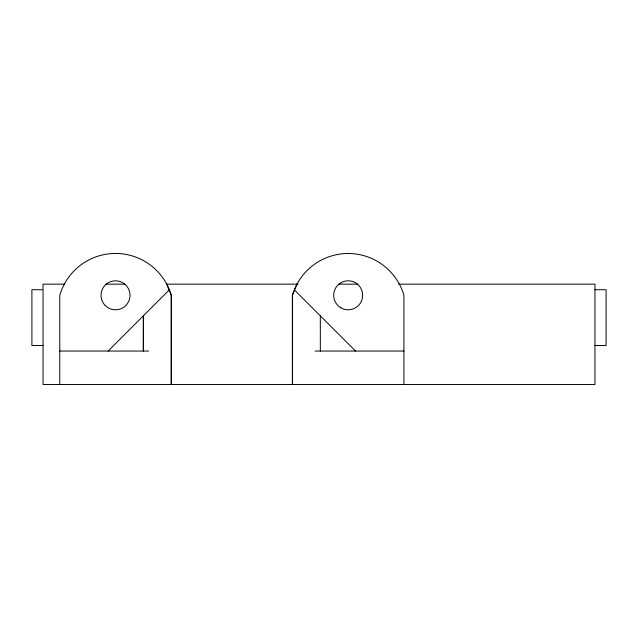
<?xml version="1.0" encoding="UTF-8"?>
<svg xmlns="http://www.w3.org/2000/svg" width="638" height="638" viewBox="0 0 638 638"><rect width="100%" height="100%" fill="white"/><g stroke="black" fill="none" stroke-linecap="round" stroke-linejoin="round"><path stroke-width="0.96" d="M297.164 283.814L292.403 295.306L292.427 384.507L292.427 295.306A58.074 58.074 0 0 1 403.926 295.306L403.926 384.507M108.141 351.052L169.11 290.083M64.956 284.157L43.049 284.157L43.049 288.926M105.796 284.157L124.721 284.157M166.566 284.157L298.082 284.157M338.93 284.157L357.854 284.157M398.702 284.157L594.951 284.157L594.951 384.507L43.049 384.507L43.049 289.732L31.9 289.732L31.9 345.477L43.049 345.477M594.951 289.732L606.1 289.732L606.1 345.477L594.951 345.477M59.773 351.052L148.654 351.052M315.044 351.052L403.926 351.052M294.557 290.075L355.557 351.052M320.308 315.826L320.34 351.052M166.534 283.814L171.295 295.306L171.271 384.507L171.295 295.306A58.074 58.074 0 0 0 59.773 295.306L59.773 384.507M143.391 315.826L143.359 351.052L143.391 315.826M105.27 305.554A14.491 14.491 0 0 0 129.522 299.062A14.491 14.491 0 0 0 111.77 281.31A14.491 14.491 0 0 0 105.27 305.554M340.931 307.859A14.491 14.491 0 0 0 362.671 295.306A14.491 14.491 0 0 0 340.931 282.754A14.491 14.491 0 0 0 340.931 307.859"/></g></svg>
